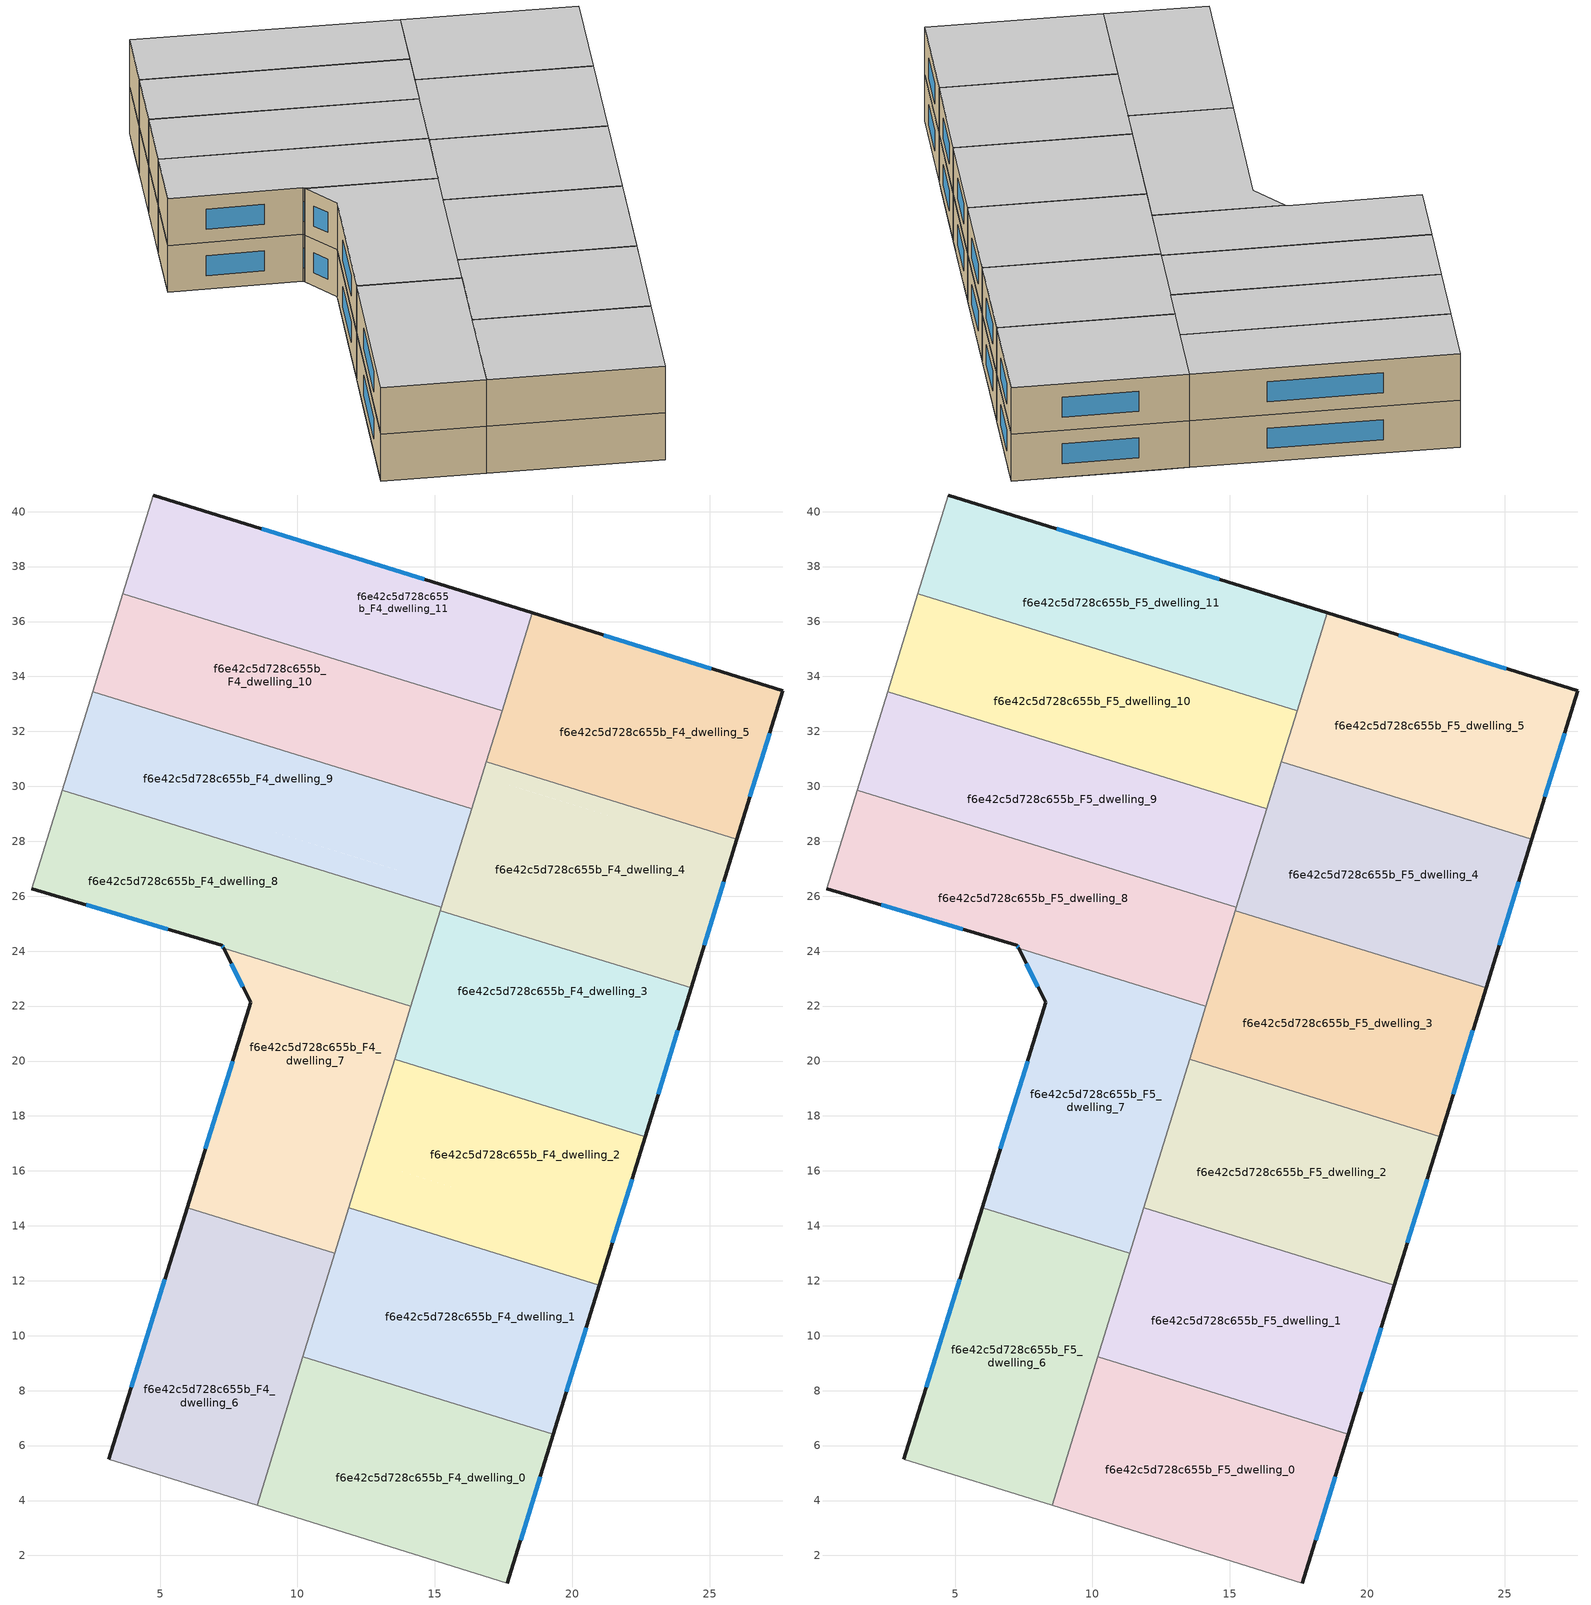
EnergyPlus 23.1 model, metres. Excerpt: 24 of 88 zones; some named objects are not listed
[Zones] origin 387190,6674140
f6e42c5d728c655b_F4_dwelling_0
 floor to f6e42c5d728c655b_F3_dwelling_1 (EU_floor_Construction): 19.32,6.42 17.64,1 10.4,3.25 12.07,8.66 z12
 floor adiabatic (EU_floor_Construction): 12.07,8.66 10.4,3.25 8.53,3.83 10.19,9.24 z12
 wall outside (EU_wall_Construction): 17.64,1 19.32,6.42 z12:15
 wall adiabatic (EU_wall_Construction): 8.53,3.83 17.64,1 z12:15
 wall to f6e42c5d728c655b_F4_dwelling_1 (EU_wall_Construction): 19.32,6.42 10.19,9.24 z12:15
 wall to f6e42c5d728c655b_F4_dwelling_6 (EU_wall_Construction): 10.19,9.24 8.53,3.83 z12:15
 window (EU_Window_Construction): 18.12,2.55 18.84,4.87 z12.86:14.14
f6e42c5d728c655b_F4_dwelling_1
 floor to f6e42c5d728c655b_F3_dwelling_3 (EU_floor_Construction): 20.99,11.84 19.59,7.3 12.34,9.53 13.74,14.07 z12
 floor to f6e42c5d728c655b_F3_dwelling_1 (EU_floor_Construction): 19.59,7.3 19.32,6.42 12.07,8.66 12.34,9.53 z12
 floor adiabatic (EU_floor_Construction): 13.74,14.07 12.34,9.53 12.07,8.66 10.19,9.24 11.86,14.65 z12
 wall outside (EU_wall_Construction): 19.32,6.42 20.99,11.84 z12:15
 wall to f6e42c5d728c655b_F4_dwelling_2 (EU_wall_Construction): 20.99,11.84 11.86,14.65 z12:15
 wall to f6e42c5d728c655b_F4_dwelling_7 (EU_wall_Construction): 11.86,14.65 11.36,13.01 z12:15
 wall to f6e42c5d728c655b_F4_dwelling_6 (EU_wall_Construction): 11.36,13.01 10.19,9.24 z12:15
 window (EU_Window_Construction): 19.79,7.97 20.51,10.29 z12.86:14.14
f6e42c5d728c655b_F4_dwelling_10
 floor to f6e42c5d728c655b_F3_dwelling_9 (EU_floor_Construction): 15.11,33.48 14.37,31.08 2.91,34.62 3.65,37.01 z12
 floor to f6e42c5d728c655b_F3_dwelling_10 (EU_floor_Construction): 16.71,30.36 16.35,29.18 14.01,29.9 14.37,31.08 z12
 floor to f6e42c5d728c655b_F3_dwelling_7 (EU_floor_Construction): 14.37,31.08 14.01,29.9 2.54,33.44 2.91,34.62 z12
 floor to f6e42c5d728c655b_F3_dwelling_11 (EU_floor_Construction): 17.45,32.75 16.71,30.36 14.37,31.08 15.11,33.48 z12
 wall to f6e42c5d728c655b_F4_dwelling_9 (EU_wall_Construction): 2.54,33.44 16.35,29.18 z12:15
 wall adiabatic (EU_wall_Construction): 3.65,37.01 2.54,33.44 z12:15
 wall to f6e42c5d728c655b_F4_dwelling_11 (EU_wall_Construction): 17.45,32.75 3.65,37.01 z12:15
 wall to f6e42c5d728c655b_F4_dwelling_5 (EU_wall_Construction): 16.88,30.89 17.45,32.75 z12:15
 wall to f6e42c5d728c655b_F4_dwelling_4 (EU_wall_Construction): 16.35,29.18 16.88,30.89 z12:15
f6e42c5d728c655b_F4_dwelling_11
 floor to f6e42c5d728c655b_F3_dwelling_11 (EU_floor_Construction): 18.55,36.32 17.45,32.75 15.11,33.48 15.6,35.05 4.13,38.59 4.75,40.61 z12
 floor to f6e42c5d728c655b_F3_dwelling_9 (EU_floor_Construction): 15.6,35.05 15.11,33.48 3.65,37.01 4.13,38.59 z12
 wall outside (EU_wall_Construction): 18.55,36.32 4.75,40.61 z12:15
 wall adiabatic (EU_wall_Construction): 4.75,40.61 3.65,37.01 z12:15
 wall to f6e42c5d728c655b_F4_dwelling_5 (EU_wall_Construction): 17.45,32.75 18.55,36.32 z12:15
 window (EU_Window_Construction): 14.61,37.54 8.7,39.38 z12.86:14.14
f6e42c5d728c655b_F4_dwelling_2
 floor to f6e42c5d728c655b_F3_dwelling_5 (EU_floor_Construction): 22.66,17.25 21.53,13.59 13.93,15.93 15.06,19.59 z12
 floor to f6e42c5d728c655b_F3_dwelling_3 (EU_floor_Construction): 21.53,13.59 20.99,11.84 13.74,14.07 14.28,15.82 z12
 floor to f6e42c5d728c655b_F3_dwelling_2 (EU_floor_Construction): 14.28,15.82 13.74,14.07 11.86,14.65 12.4,16.4 z12
 floor adiabatic (EU_floor_Construction): 15.06,19.59 13.93,15.93 12.4,16.4 13.53,20.06 z12
 wall outside (EU_wall_Construction): 20.99,11.84 22.66,17.25 z12:15
 wall to f6e42c5d728c655b_F4_dwelling_3 (EU_wall_Construction): 22.66,17.25 13.53,20.06 z12:15
 wall to f6e42c5d728c655b_F4_dwelling_7 (EU_wall_Construction): 13.53,20.06 11.86,14.65 z12:15
 window (EU_Window_Construction): 21.46,13.38 22.18,15.7 z12.86:14.14
f6e42c5d728c655b_F4_dwelling_3
 floor to f6e42c5d728c655b_F3_dwelling_8 (EU_floor_Construction): 24.33,22.66 23.38,19.59 14.26,22.4 15.21,25.48 z12
 floor to f6e42c5d728c655b_F3_dwelling_5 (EU_floor_Construction): 23.38,19.59 22.66,17.25 15.06,19.59 15.78,21.93 z12
 floor to f6e42c5d728c655b_F3_dwelling_4 (EU_floor_Construction): 15.78,21.93 15.06,19.59 13.53,20.06 14.26,22.4 z12
 wall outside (EU_wall_Construction): 22.66,17.25 24.33,22.66 z12:15
 wall to f6e42c5d728c655b_F4_dwelling_8 (EU_wall_Construction): 15.21,25.48 14.13,22 z12:15
 wall to f6e42c5d728c655b_F4_dwelling_4 (EU_wall_Construction): 24.33,22.66 15.21,25.48 z12:15
 wall to f6e42c5d728c655b_F4_dwelling_7 (EU_wall_Construction): 14.13,22 13.53,20.06 z12:15
 window (EU_Window_Construction): 23.13,18.8 23.85,21.12 z12.86:14.14
f6e42c5d728c655b_F4_dwelling_4
 floor to f6e42c5d728c655b_F3_dwelling_10 (EU_floor_Construction): 25.83,27.54 24.6,23.56 15.48,26.38 16.71,30.36 z12
 floor to f6e42c5d728c655b_F3_dwelling_8 (EU_floor_Construction): 24.6,23.56 24.33,22.66 15.21,25.48 15.48,26.38 z12
 floor to f6e42c5d728c655b_F3_dwelling_11 (EU_floor_Construction): 18.33,30.44 18.17,29.91 16.71,30.36 16.88,30.89 z12
 floor adiabatic (EU_floor_Construction): 26,28.08 25.83,27.54 18.17,29.91 18.33,30.44 z12
 wall outside (EU_wall_Construction): 24.33,22.66 26,28.08 z12:15
 wall to f6e42c5d728c655b_F4_dwelling_5 (EU_wall_Construction): 26,28.08 16.88,30.89 z12:15
 wall to f6e42c5d728c655b_F4_dwelling_9 (EU_wall_Construction): 16.35,29.18 15.24,25.6 z12:15
 wall to f6e42c5d728c655b_F4_dwelling_8 (EU_wall_Construction): 15.24,25.6 15.2,25.48 z12:15
 window (EU_Window_Construction): 24.8,24.21 25.52,26.53 z12.86:14.14
f6e42c5d728c655b_F4_dwelling_5
 floor adiabatic (EU_floor_Construction): 27.66,33.48 26,28.08 18.33,30.44 20,35.86 z12
 floor to f6e42c5d728c655b_F3_dwelling_11 (EU_floor_Construction): 20,35.86 18.33,30.44 16.88,30.89 18.55,36.32 z12
 wall outside (EU_wall_Construction): 26,28.08 27.66,33.48 18.55,36.32 z12:15
 window (EU_Window_Construction): 25.06,34.29 21.15,35.5 / 26.47,29.62 27.19,31.94 z12.86:14.14
f6e42c5d728c655b_F4_dwelling_6
 floor to f6e42c5d728c655b_F3_dwelling_0 (EU_floor_Construction): 10.46,10.11 8.53,3.83 3.14,5.51 5.08,11.77 z12
 floor to f6e42c5d728c655b_F3_dwelling_2 (EU_floor_Construction): 11.36,13.01 10.46,10.11 5.08,11.77 5.98,14.67 z12
 wall outside (EU_wall_Construction): 5.98,14.67 3.14,5.51 z12:15
 wall adiabatic (EU_wall_Construction): 3.14,5.51 8.53,3.83 z12:15
 wall to f6e42c5d728c655b_F4_dwelling_7 (EU_wall_Construction): 11.36,13.01 5.98,14.67 z12:15
 window (EU_Window_Construction): 5.17,12.05 3.95,8.13 z12.86:14.14
f6e42c5d728c655b_F4_dwelling_7
 floor to f6e42c5d728c655b_F3_dwelling_2 (EU_floor_Construction): 12.4,16.4 11.36,13.01 5.98,14.67 7.03,18.06 z12
 floor to f6e42c5d728c655b_F3_dwelling_4 (EU_floor_Construction): 14.13,22 12.4,16.4 7.03,18.06 8.3,22.13 7.31,24.1 z12
 wall outside (EU_wall_Construction): 7.31,24.1 8.3,22.13 5.98,14.67 z12:15
 wall to f6e42c5d728c655b_F4_dwelling_8 (EU_wall_Construction): 14.13,22 7.31,24.1 z12:15
 window (EU_Window_Construction): 7.64,20 6.64,16.8 / 7.59,23.54 8.02,22.7 z12.86:14.14
f6e42c5d728c655b_F4_dwelling_8
 floor to f6e42c5d728c655b_F3_dwelling_6 (EU_floor_Construction): 12.57,26.42 11.58,23.23 7.05,24.62 7.25,24.22 0.33,26.27 1.44,29.86 z12
 floor to f6e42c5d728c655b_F3_dwelling_8 (EU_floor_Construction): 15.24,25.6 14.26,22.4 11.58,23.23 12.57,26.42 z12
 floor to f6e42c5d728c655b_F3_dwelling_4 (EU_floor_Construction): 14.26,22.4 14.13,22 7.31,24.1 7.05,24.62 z12
 wall outside (EU_wall_Construction): 0.33,26.27 7.25,24.22 7.31,24.1 z12:15
 wall adiabatic (EU_wall_Construction): 1.44,29.86 0.33,26.27 z12:15
 wall to f6e42c5d728c655b_F4_dwelling_9 (EU_wall_Construction): 15.24,25.6 1.44,29.86 z12:15
 window (EU_Window_Construction): 7.27,24.18 7.29,24.14 / 2.31,25.68 5.27,24.8 z12.86:14.14
f6e42c5d728c655b_F4_dwelling_9
 floor to f6e42c5d728c655b_F3_dwelling_6 (EU_floor_Construction): 12.81,27.2 12.57,26.42 1.44,29.86 1.68,30.64 z12
 floor to f6e42c5d728c655b_F3_dwelling_7 (EU_floor_Construction): 14.01,29.9 13.14,27.1 1.68,30.64 2.54,33.44 z12
 floor to f6e42c5d728c655b_F3_dwelling_10 (EU_floor_Construction): 16.35,29.18 15.48,26.38 13.14,27.1 14.01,29.9 z12
 floor to f6e42c5d728c655b_F3_dwelling_8 (EU_floor_Construction): 15.48,26.38 15.24,25.6 12.57,26.42 12.81,27.2 z12
 wall adiabatic (EU_wall_Construction): 2.54,33.44 1.44,29.86 z12:15
f6e42c5d728c655b_F5_dwelling_0
 floor to f6e42c5d728c655b_F4_dwelling_0 (EU_floor_Construction): 19.32,6.42 17.64,1 8.53,3.83 10.19,9.24 z15
 wall outside (EU_wall_Construction): 17.64,1 19.32,6.42 z15:18
 wall adiabatic (EU_wall_Construction): 8.53,3.83 17.64,1 z15:18
 wall to f6e42c5d728c655b_F5_dwelling_1 (EU_wall_Construction): 19.32,6.42 10.19,9.24 z15:18
 wall to f6e42c5d728c655b_F5_dwelling_6 (EU_wall_Construction): 10.19,9.24 8.53,3.83 z15:18
 window (EU_Window_Construction): 18.12,2.55 18.84,4.87 z15.86:17.14
 ceiling to f6e42c5d728c655b_F6_dwelling_0 (EU_floor_Construction): 17.64,1 19.32,6.42 10.19,9.24 8.53,3.83 z18
f6e42c5d728c655b_F5_dwelling_1
 floor to f6e42c5d728c655b_F4_dwelling_1 (EU_floor_Construction): 20.99,11.84 19.32,6.42 10.19,9.24 11.86,14.65 z15
 wall outside (EU_wall_Construction): 19.32,6.42 20.99,11.84 z15:18
 wall to f6e42c5d728c655b_F5_dwelling_2 (EU_wall_Construction): 20.99,11.84 11.86,14.65 z15:18
 wall to f6e42c5d728c655b_F5_dwelling_7 (EU_wall_Construction): 11.86,14.65 11.36,13.01 z15:18
 wall to f6e42c5d728c655b_F5_dwelling_6 (EU_wall_Construction): 11.36,13.01 10.19,9.24 z15:18
 window (EU_Window_Construction): 19.79,7.97 20.51,10.29 z15.86:17.14
 ceiling to f6e42c5d728c655b_F6_dwelling_1 (EU_floor_Construction): 19.32,6.42 20.99,11.84 11.86,14.65 10.19,9.24 z18
f6e42c5d728c655b_F5_dwelling_10
 floor to f6e42c5d728c655b_F4_dwelling_10 (EU_floor_Construction): 17.45,32.75 16.35,29.18 2.54,33.44 3.65,37.01 z15
 wall to f6e42c5d728c655b_F5_dwelling_9 (EU_wall_Construction): 2.54,33.44 16.35,29.18 z15:18
 wall adiabatic (EU_wall_Construction): 3.65,37.01 2.54,33.44 z15:18
 wall to f6e42c5d728c655b_F5_dwelling_11 (EU_wall_Construction): 17.45,32.75 3.65,37.01 z15:18
 wall to f6e42c5d728c655b_F5_dwelling_5 (EU_wall_Construction): 16.88,30.89 17.45,32.75 z15:18
 wall to f6e42c5d728c655b_F5_dwelling_4 (EU_wall_Construction): 16.35,29.18 16.88,30.89 z15:18
 ceiling to f6e42c5d728c655b_F6_dwelling_10 (EU_floor_Construction): 16.35,29.18 17.45,32.75 3.65,37.01 2.54,33.44 z18
f6e42c5d728c655b_F5_dwelling_11
 floor to f6e42c5d728c655b_F4_dwelling_11 (EU_floor_Construction): 18.55,36.32 17.45,32.75 3.65,37.01 4.75,40.61 z15
 wall outside (EU_wall_Construction): 18.55,36.32 4.75,40.61 z15:18
 wall adiabatic (EU_wall_Construction): 4.75,40.61 3.65,37.01 z15:18
 wall to f6e42c5d728c655b_F5_dwelling_5 (EU_wall_Construction): 17.45,32.75 18.55,36.32 z15:18
 window (EU_Window_Construction): 14.61,37.54 8.7,39.38 z15.86:17.14
 ceiling to f6e42c5d728c655b_F6_dwelling_11 (EU_floor_Construction): 17.45,32.75 18.55,36.32 4.75,40.61 3.65,37.01 z18
f6e42c5d728c655b_F5_dwelling_2
 floor to f6e42c5d728c655b_F4_dwelling_2 (EU_floor_Construction): 22.66,17.25 20.99,11.84 11.86,14.65 13.53,20.06 z15
 wall outside (EU_wall_Construction): 20.99,11.84 22.66,17.25 z15:18
 wall to f6e42c5d728c655b_F5_dwelling_3 (EU_wall_Construction): 22.66,17.25 13.53,20.06 z15:18
 wall to f6e42c5d728c655b_F5_dwelling_7 (EU_wall_Construction): 13.53,20.06 11.86,14.65 z15:18
 window (EU_Window_Construction): 21.46,13.38 22.18,15.7 z15.86:17.14
 ceiling to f6e42c5d728c655b_F6_dwelling_2 (EU_floor_Construction): 20.99,11.84 22.66,17.25 13.53,20.06 11.86,14.65 z18
f6e42c5d728c655b_F5_dwelling_3
 floor to f6e42c5d728c655b_F4_dwelling_3 (EU_floor_Construction): 24.33,22.66 22.66,17.25 13.53,20.06 15.21,25.48 z15
 wall outside (EU_wall_Construction): 22.66,17.25 24.33,22.66 z15:18
 wall to f6e42c5d728c655b_F5_dwelling_8 (EU_wall_Construction): 15.21,25.48 14.13,22 z15:18
 wall to f6e42c5d728c655b_F5_dwelling_4 (EU_wall_Construction): 24.33,22.66 15.21,25.48 z15:18
 wall to f6e42c5d728c655b_F5_dwelling_7 (EU_wall_Construction): 14.13,22 13.53,20.06 z15:18
 window (EU_Window_Construction): 23.13,18.8 23.85,21.12 z15.86:17.14
 ceiling to f6e42c5d728c655b_F6_dwelling_3 (EU_floor_Construction): 22.66,17.25 24.33,22.66 15.21,25.48 13.53,20.06 z18
f6e42c5d728c655b_F5_dwelling_4
 floor to f6e42c5d728c655b_F4_dwelling_4 (EU_floor_Construction): 26,28.08 24.33,22.66 15.21,25.48 16.88,30.89 z15
 wall outside (EU_wall_Construction): 24.33,22.66 26,28.08 z15:18
 wall to f6e42c5d728c655b_F5_dwelling_5 (EU_wall_Construction): 26,28.08 16.88,30.89 z15:18
 wall to f6e42c5d728c655b_F5_dwelling_9 (EU_wall_Construction): 16.35,29.18 15.24,25.6 z15:18
 wall to f6e42c5d728c655b_F5_dwelling_8 (EU_wall_Construction): 15.24,25.6 15.2,25.48 z15:18
 window (EU_Window_Construction): 24.8,24.21 25.52,26.53 z15.86:17.14
 ceiling to f6e42c5d728c655b_F6_dwelling_4 (EU_floor_Construction): 24.33,22.66 26,28.08 16.88,30.89 15.21,25.48 z18
f6e42c5d728c655b_F5_dwelling_5
 floor to f6e42c5d728c655b_F4_dwelling_5 (EU_floor_Construction): 27.66,33.48 26,28.08 16.88,30.89 18.55,36.32 z15
 wall outside (EU_wall_Construction): 26,28.08 27.66,33.48 18.55,36.32 z15:18
 window (EU_Window_Construction): 25.06,34.29 21.15,35.5 / 26.47,29.62 27.19,31.94 z15.86:17.14
 ceiling to f6e42c5d728c655b_F6_dwelling_5 (EU_floor_Construction): 26,28.08 27.66,33.48 18.55,36.32 16.88,30.89 z18
f6e42c5d728c655b_F5_dwelling_6
 floor to f6e42c5d728c655b_F4_dwelling_6 (EU_floor_Construction): 11.36,13.01 8.53,3.83 3.14,5.51 5.98,14.67 z15
 wall outside (EU_wall_Construction): 5.98,14.67 3.14,5.51 z15:18
 wall adiabatic (EU_wall_Construction): 3.14,5.51 8.53,3.83 z15:18
 wall to f6e42c5d728c655b_F5_dwelling_7 (EU_wall_Construction): 11.36,13.01 5.98,14.67 z15:18
 window (EU_Window_Construction): 5.17,12.05 3.95,8.13 z15.86:17.14
 ceiling to f6e42c5d728c655b_F6_dwelling_6 (EU_floor_Construction): 8.53,3.83 11.36,13.01 5.98,14.67 3.14,5.51 z18
f6e42c5d728c655b_F5_dwelling_7
 floor to f6e42c5d728c655b_F4_dwelling_7 (EU_floor_Construction): 14.13,22 11.36,13.01 5.98,14.67 8.3,22.13 7.31,24.1 z15
 wall outside (EU_wall_Construction): 7.31,24.1 8.3,22.13 5.98,14.67 z15:18
 wall to f6e42c5d728c655b_F5_dwelling_8 (EU_wall_Construction): 14.13,22 7.31,24.1 z15:18
 window (EU_Window_Construction): 7.64,20 6.64,16.8 / 7.59,23.54 8.02,22.7 z15.86:17.14
 ceiling to f6e42c5d728c655b_F6_dwelling_7 (EU_floor_Construction): 11.36,13.01 14.13,22 7.31,24.1 8.3,22.13 5.98,14.67 z18
f6e42c5d728c655b_F5_dwelling_8
 floor to f6e42c5d728c655b_F4_dwelling_8 (EU_floor_Construction): 15.24,25.6 14.13,22 7.31,24.1 7.25,24.22 0.33,26.27 1.44,29.86 z15
 wall outside (EU_wall_Construction): 0.33,26.27 7.25,24.22 7.31,24.1 z15:18
 wall adiabatic (EU_wall_Construction): 1.44,29.86 0.33,26.27 z15:18
 wall to f6e42c5d728c655b_F5_dwelling_9 (EU_wall_Construction): 15.24,25.6 1.44,29.86 z15:18
 window (EU_Window_Construction): 7.27,24.18 7.29,24.14 / 2.31,25.68 5.27,24.8 z15.86:17.14
 ceiling to f6e42c5d728c655b_F6_dwelling_8 (EU_floor_Construction): 14.13,22 15.24,25.6 1.44,29.86 0.33,26.27 7.25,24.22 7.31,24.1 z18
f6e42c5d728c655b_F5_dwelling_9
 floor to f6e42c5d728c655b_F4_dwelling_9 (EU_floor_Construction): 16.35,29.18 15.24,25.6 1.44,29.86 2.54,33.44 z15
 wall adiabatic (EU_wall_Construction): 2.54,33.44 1.44,29.86 z15:18
 ceiling to f6e42c5d728c655b_F6_dwelling_9 (EU_floor_Construction): 15.24,25.6 16.35,29.18 2.54,33.44 1.44,29.86 z18
[Building]
EU S2 Campaign: North Axis=0; Terrain=City; Solar Distribution=FullExterior
[Site:Location]
Helsinki-Vantaa.AP: Latitude=60.317; Longitude=24.963; Time Zone=2; Elevation=54.6
[SizingPeriod:WeatherFileDays]
AnnualSizingPeriod: Begin Month=1; Begin Day of Month=1; End Month=12; End Day of Month=31; Day of Week for Start Day=Monday; Use Weather File Daylight Saving Period=No; Use Weather File Rain and Snow Indicators=No
[MATERIAL]
EU_InternalMass_Material: Roughness=MediumRough; Thickness=0.1; Conductivity=1; Density=1800; Specific Heat=900; Thermal Absorptance=0.9; Solar Absorptance=0.7; Visible Absorptance=0.7
[MATERIAL:NOMASS] Roughness=MediumRough; Thermal Absorptance=0.9; Solar Absorptance=0.7; Visible Absorptance=0.7
Name | Thermal Resistance
EU_wall_NoMass | 1.10183
EU_floor_NoMass | 1.70606
[WINDOWMATERIAL:SIMPLEGLAZINGSYSTEM]
EU_Window_SimpleGlazing: UFactor=3.11035; Solar Heat Gain Coefficient=0.8; Visible Transmittance=0.8
[CONSTRUCTION]
EU_wall_Construction: EU_wall_NoMass
EU_floor_Construction: EU_floor_NoMass
EU_Window_Construction: EU_Window_SimpleGlazing
EU_InternalMass_Construction: EU_InternalMass_Material
[ZONE] Type=1; Multiplier=1; Ceiling Height=autocalculate; Floor Area=autocalculate; Part of Total Floor Area=Yes
Name | Volume
f6e42c5d728c655b_F4_dwelling_0; f6e42c5d728c655b_F5_dwelling_0; f6e42c5d728c655b_F4_dwelling_2; f6e42c5d728c655b_F5_dwelling_2 | 162.248
f6e42c5d728c655b_F4_dwelling_1; f6e42c5d728c655b_F5_dwelling_1; f6e42c5d728c655b_F4_dwelling_4; f6e42c5d728c655b_F5_dwelling_4 | 162.246
f6e42c5d728c655b_F4_dwelling_10; f6e42c5d728c655b_F5_dwelling_10 | 162.27
f6e42c5d728c655b_F4_dwelling_11; f6e42c5d728c655b_F5_dwelling_11 | 162.235
f6e42c5d728c655b_F4_dwelling_3; f6e42c5d728c655b_F5_dwelling_3 | 162.254
f6e42c5d728c655b_F4_dwelling_5; f6e42c5d728c655b_F5_dwelling_5 | 162.252
f6e42c5d728c655b_F4_dwelling_6; f6e42c5d728c655b_F5_dwelling_6 | 162.249
f6e42c5d728c655b_F4_dwelling_7; f6e42c5d728c655b_F5_dwelling_7 | 162.251
f6e42c5d728c655b_F4_dwelling_8; f6e42c5d728c655b_F5_dwelling_8 | 162.24
f6e42c5d728c655b_F4_dwelling_9; f6e42c5d728c655b_F5_dwelling_9 | 162.25
[INTERNALMASS] Construction=EU_InternalMass_Construction
Name | Zone or ZoneList | Surface Area
f6e42c5d728c655b_F4_dwelling_0_EU_InternalMass | f6e42c5d728c655b_F4_dwelling_0 | 54.083
f6e42c5d728c655b_F4_dwelling_1_EU_InternalMass | f6e42c5d728c655b_F4_dwelling_1 | 54.0822
f6e42c5d728c655b_F4_dwelling_2_EU_InternalMass | f6e42c5d728c655b_F4_dwelling_2 | 54.0822
f6e42c5d728c655b_F4_dwelling_3_EU_InternalMass | f6e42c5d728c655b_F4_dwelling_3 | 54.085
f6e42c5d728c655b_F4_dwelling_4_EU_InternalMass | f6e42c5d728c655b_F4_dwelling_4 | 54.0822
f6e42c5d728c655b_F4_dwelling_5_EU_InternalMass | f6e42c5d728c655b_F4_dwelling_5 | 54.0843
f6e42c5d728c655b_F4_dwelling_6_EU_InternalMass | f6e42c5d728c655b_F4_dwelling_6 | 54.0831
f6e42c5d728c655b_F4_dwelling_7_EU_InternalMass | f6e42c5d728c655b_F4_dwelling_7 | 54.0841
f6e42c5d728c655b_F4_dwelling_8_EU_InternalMass | f6e42c5d728c655b_F4_dwelling_8 | 54.0795
f6e42c5d728c655b_F4_dwelling_9_EU_InternalMass | f6e42c5d728c655b_F4_dwelling_9 | 54.0835
f6e42c5d728c655b_F4_dwelling_10_EU_InternalMass | f6e42c5d728c655b_F4_dwelling_10 | 54.0899
f6e42c5d728c655b_F4_dwelling_11_EU_InternalMass | f6e42c5d728c655b_F4_dwelling_11 | 54.0783
f6e42c5d728c655b_F5_dwelling_0_EU_InternalMass | f6e42c5d728c655b_F5_dwelling_0 | 54.083
f6e42c5d728c655b_F5_dwelling_1_EU_InternalMass | f6e42c5d728c655b_F5_dwelling_1 | 54.0822
f6e42c5d728c655b_F5_dwelling_2_EU_InternalMass | f6e42c5d728c655b_F5_dwelling_2 | 54.0822
f6e42c5d728c655b_F5_dwelling_3_EU_InternalMass | f6e42c5d728c655b_F5_dwelling_3 | 54.085
f6e42c5d728c655b_F5_dwelling_4_EU_InternalMass | f6e42c5d728c655b_F5_dwelling_4 | 54.0822
f6e42c5d728c655b_F5_dwelling_5_EU_InternalMass | f6e42c5d728c655b_F5_dwelling_5 | 54.0843
f6e42c5d728c655b_F5_dwelling_6_EU_InternalMass | f6e42c5d728c655b_F5_dwelling_6 | 54.0831
f6e42c5d728c655b_F5_dwelling_7_EU_InternalMass | f6e42c5d728c655b_F5_dwelling_7 | 54.0841
f6e42c5d728c655b_F5_dwelling_8_EU_InternalMass | f6e42c5d728c655b_F5_dwelling_8 | 54.0795
f6e42c5d728c655b_F5_dwelling_9_EU_InternalMass | f6e42c5d728c655b_F5_dwelling_9 | 54.0835
f6e42c5d728c655b_F5_dwelling_10_EU_InternalMass | f6e42c5d728c655b_F5_dwelling_10 | 54.0899
f6e42c5d728c655b_F5_dwelling_11_EU_InternalMass | f6e42c5d728c655b_F5_dwelling_11 | 54.0783
[OTHEREQUIPMENT] Fuel Type=Electricity; Design Level Calculation Method=Watts/Area; Power per Zone Floor Area=1; Fraction Latent=0; Fraction Radiant=0; Fraction Lost=0; Carbon Dioxide Generation Rate=0; EndUse Subcategory=EU_Step8_InternalGains
Name | Zone or ZoneList or Space or SpaceList | Schedule
EU_Step8_InternalGain_f6e42c5d728c655b_F4_dwelling_0_f000 | f6e42c5d728c655b_F4_dwelling_0 | EU_Step8_GainSchedule_f6e42c5d728c655b_F4_dwelling_0_f000
EU_Step8_InternalGain_f6e42c5d728c655b_F4_dwelling_1_f000 | f6e42c5d728c655b_F4_dwelling_1 | EU_Step8_GainSchedule_f6e42c5d728c655b_F4_dwelling_1_f000
EU_Step8_InternalGain_f6e42c5d728c655b_F4_dwelling_2_f000 | f6e42c5d728c655b_F4_dwelling_2 | EU_Step8_GainSchedule_f6e42c5d728c655b_F4_dwelling_2_f000
EU_Step8_InternalGain_f6e42c5d728c655b_F4_dwelling_3_f000 | f6e42c5d728c655b_F4_dwelling_3 | EU_Step8_GainSchedule_f6e42c5d728c655b_F4_dwelling_3_f000
EU_Step8_InternalGain_f6e42c5d728c655b_F4_dwelling_4_f000 | f6e42c5d728c655b_F4_dwelling_4 | EU_Step8_GainSchedule_f6e42c5d728c655b_F4_dwelling_4_f000
EU_Step8_InternalGain_f6e42c5d728c655b_F4_dwelling_5_f000 | f6e42c5d728c655b_F4_dwelling_5 | EU_Step8_GainSchedule_f6e42c5d728c655b_F4_dwelling_5_f000
EU_Step8_InternalGain_f6e42c5d728c655b_F4_dwelling_6_f000 | f6e42c5d728c655b_F4_dwelling_6 | EU_Step8_GainSchedule_f6e42c5d728c655b_F4_dwelling_6_f000
EU_Step8_InternalGain_f6e42c5d728c655b_F4_dwelling_7_f000 | f6e42c5d728c655b_F4_dwelling_7 | EU_Step8_GainSchedule_f6e42c5d728c655b_F4_dwelling_7_f000
EU_Step8_InternalGain_f6e42c5d728c655b_F4_dwelling_8_f000 | f6e42c5d728c655b_F4_dwelling_8 | EU_Step8_GainSchedule_f6e42c5d728c655b_F4_dwelling_8_f000
EU_Step8_InternalGain_f6e42c5d728c655b_F4_dwelling_9_f000 | f6e42c5d728c655b_F4_dwelling_9 | EU_Step8_GainSchedule_f6e42c5d728c655b_F4_dwelling_9_f000
EU_Step8_InternalGain_f6e42c5d728c655b_F4_dwelling_10_f000 | f6e42c5d728c655b_F4_dwelling_10 | EU_Step8_GainSchedule_f6e42c5d728c655b_F4_dwelling_10_f000
EU_Step8_InternalGain_f6e42c5d728c655b_F4_dwelling_11_f000 | f6e42c5d728c655b_F4_dwelling_11 | EU_Step8_GainSchedule_f6e42c5d728c655b_F4_dwelling_11_f000
EU_Step8_InternalGain_f6e42c5d728c655b_F5_dwelling_0_f000 | f6e42c5d728c655b_F5_dwelling_0 | EU_Step8_GainSchedule_f6e42c5d728c655b_F5_dwelling_0_f000
EU_Step8_InternalGain_f6e42c5d728c655b_F5_dwelling_1_f000 | f6e42c5d728c655b_F5_dwelling_1 | EU_Step8_GainSchedule_f6e42c5d728c655b_F5_dwelling_1_f000
EU_Step8_InternalGain_f6e42c5d728c655b_F5_dwelling_2_f000 | f6e42c5d728c655b_F5_dwelling_2 | EU_Step8_GainSchedule_f6e42c5d728c655b_F5_dwelling_2_f000
EU_Step8_InternalGain_f6e42c5d728c655b_F5_dwelling_3_f000 | f6e42c5d728c655b_F5_dwelling_3 | EU_Step8_GainSchedule_f6e42c5d728c655b_F5_dwelling_3_f000
EU_Step8_InternalGain_f6e42c5d728c655b_F5_dwelling_4_f000 | f6e42c5d728c655b_F5_dwelling_4 | EU_Step8_GainSchedule_f6e42c5d728c655b_F5_dwelling_4_f000
EU_Step8_InternalGain_f6e42c5d728c655b_F5_dwelling_5_f000 | f6e42c5d728c655b_F5_dwelling_5 | EU_Step8_GainSchedule_f6e42c5d728c655b_F5_dwelling_5_f000
EU_Step8_InternalGain_f6e42c5d728c655b_F5_dwelling_6_f000 | f6e42c5d728c655b_F5_dwelling_6 | EU_Step8_GainSchedule_f6e42c5d728c655b_F5_dwelling_6_f000
EU_Step8_InternalGain_f6e42c5d728c655b_F5_dwelling_7_f000 | f6e42c5d728c655b_F5_dwelling_7 | EU_Step8_GainSchedule_f6e42c5d728c655b_F5_dwelling_7_f000
EU_Step8_InternalGain_f6e42c5d728c655b_F5_dwelling_8_f000 | f6e42c5d728c655b_F5_dwelling_8 | EU_Step8_GainSchedule_f6e42c5d728c655b_F5_dwelling_8_f000
EU_Step8_InternalGain_f6e42c5d728c655b_F5_dwelling_9_f000 | f6e42c5d728c655b_F5_dwelling_9 | EU_Step8_GainSchedule_f6e42c5d728c655b_F5_dwelling_9_f000
EU_Step8_InternalGain_f6e42c5d728c655b_F5_dwelling_10_f000 | f6e42c5d728c655b_F5_dwelling_10 | EU_Step8_GainSchedule_f6e42c5d728c655b_F5_dwelling_10_f000
EU_Step8_InternalGain_f6e42c5d728c655b_F5_dwelling_11_f000 | f6e42c5d728c655b_F5_dwelling_11 | EU_Step8_GainSchedule_f6e42c5d728c655b_F5_dwelling_11_f000
[ZONEVENTILATION:DESIGNFLOWRATE] Schedule=EU_AlwaysOn; Design Flow Rate Calculation Method=AirChanges/Hour; Air Changes per Hour=0.756316; Ventilation Type=Natural; Fan Pressure Rise=0; Fan Total Efficiency=1; Constant Term Coefficient=1; Temperature Term Coefficient=0; Velocity Term Coefficient=0; Velocity Squared Term Coefficient=0; Minimum Indoor Temperature=-100; Maximum Indoor Temperature=100; Delta Temperature=-100; Minimum Outdoor Temperature=-100; Maximum Outdoor Temperature=100; Maximum Wind Speed=40
Name | Zone or ZoneList or Space or SpaceList
EU_ConstantAir_f6e42c5d728c655b_F4_dwelling_0 | f6e42c5d728c655b_F4_dwelling_0
EU_ConstantAir_f6e42c5d728c655b_F4_dwelling_1 | f6e42c5d728c655b_F4_dwelling_1
EU_ConstantAir_f6e42c5d728c655b_F4_dwelling_2 | f6e42c5d728c655b_F4_dwelling_2
EU_ConstantAir_f6e42c5d728c655b_F4_dwelling_3 | f6e42c5d728c655b_F4_dwelling_3
EU_ConstantAir_f6e42c5d728c655b_F4_dwelling_4 | f6e42c5d728c655b_F4_dwelling_4
EU_ConstantAir_f6e42c5d728c655b_F4_dwelling_5 | f6e42c5d728c655b_F4_dwelling_5
EU_ConstantAir_f6e42c5d728c655b_F4_dwelling_6 | f6e42c5d728c655b_F4_dwelling_6
EU_ConstantAir_f6e42c5d728c655b_F4_dwelling_7 | f6e42c5d728c655b_F4_dwelling_7
EU_ConstantAir_f6e42c5d728c655b_F4_dwelling_8 | f6e42c5d728c655b_F4_dwelling_8
EU_ConstantAir_f6e42c5d728c655b_F4_dwelling_9 | f6e42c5d728c655b_F4_dwelling_9
EU_ConstantAir_f6e42c5d728c655b_F4_dwelling_10 | f6e42c5d728c655b_F4_dwelling_10
EU_ConstantAir_f6e42c5d728c655b_F4_dwelling_11 | f6e42c5d728c655b_F4_dwelling_11
EU_ConstantAir_f6e42c5d728c655b_F5_dwelling_0 | f6e42c5d728c655b_F5_dwelling_0
EU_ConstantAir_f6e42c5d728c655b_F5_dwelling_1 | f6e42c5d728c655b_F5_dwelling_1
EU_ConstantAir_f6e42c5d728c655b_F5_dwelling_2 | f6e42c5d728c655b_F5_dwelling_2
EU_ConstantAir_f6e42c5d728c655b_F5_dwelling_3 | f6e42c5d728c655b_F5_dwelling_3
EU_ConstantAir_f6e42c5d728c655b_F5_dwelling_4 | f6e42c5d728c655b_F5_dwelling_4
EU_ConstantAir_f6e42c5d728c655b_F5_dwelling_5 | f6e42c5d728c655b_F5_dwelling_5
EU_ConstantAir_f6e42c5d728c655b_F5_dwelling_6 | f6e42c5d728c655b_F5_dwelling_6
EU_ConstantAir_f6e42c5d728c655b_F5_dwelling_7 | f6e42c5d728c655b_F5_dwelling_7
EU_ConstantAir_f6e42c5d728c655b_F5_dwelling_8 | f6e42c5d728c655b_F5_dwelling_8
EU_ConstantAir_f6e42c5d728c655b_F5_dwelling_9 | f6e42c5d728c655b_F5_dwelling_9
EU_ConstantAir_f6e42c5d728c655b_F5_dwelling_10 | f6e42c5d728c655b_F5_dwelling_10
EU_ConstantAir_f6e42c5d728c655b_F5_dwelling_11 | f6e42c5d728c655b_F5_dwelling_11
[HVACTEMPLATE:ZONE:IDEALLOADSAIRSYSTEM] System Availability Schedule=EU_AlwaysOn; Maximum Heating Supply Air Temperature=50; Minimum Cooling Supply Air Temperature=13; Maximum Heating Supply Air Humidity Ratio=0.0156; Minimum Cooling Supply Air Humidity Ratio=0.0077; Heating Limit=NoLimit; Cooling Limit=NoLimit; Heating Availability Schedule=EU_AlwaysOn; Cooling Availability Schedule=EU_CoolingOff; Dehumidification Control Type=ConstantSensibleHeatRatio; Cooling Sensible Heat Ratio=0.7; Dehumidification Setpoint=60; Humidification Control Type=None; Humidification Setpoint=30; Outdoor Air Method=None; Outdoor Air Flow Rate per Person=0.00944; Outdoor Air Flow Rate per Zone Floor Area=0; Outdoor Air Flow Rate per Zone=0; Demand Controlled Ventilation Type=None; Outdoor Air Economizer Type=NoEconomizer; Heat Recovery Type=None; Sensible Heat Recovery Effectiveness=0.7; Latent Heat Recovery Effectiveness=0.65
Name | Template Thermostat
f6e42c5d728c655b_F4_dwelling_0 | EU_HeatOnly_f6e42c5d728c655b_F4_dwelling_0
f6e42c5d728c655b_F4_dwelling_1 | EU_HeatOnly_f6e42c5d728c655b_F4_dwelling_1
f6e42c5d728c655b_F4_dwelling_2 | EU_HeatOnly_f6e42c5d728c655b_F4_dwelling_2
f6e42c5d728c655b_F4_dwelling_3 | EU_HeatOnly_f6e42c5d728c655b_F4_dwelling_3
f6e42c5d728c655b_F4_dwelling_4 | EU_HeatOnly_f6e42c5d728c655b_F4_dwelling_4
f6e42c5d728c655b_F4_dwelling_5 | EU_HeatOnly_f6e42c5d728c655b_F4_dwelling_5
f6e42c5d728c655b_F4_dwelling_6 | EU_HeatOnly_f6e42c5d728c655b_F4_dwelling_6
f6e42c5d728c655b_F4_dwelling_7 | EU_HeatOnly_f6e42c5d728c655b_F4_dwelling_7
f6e42c5d728c655b_F4_dwelling_8 | EU_HeatOnly_f6e42c5d728c655b_F4_dwelling_8
f6e42c5d728c655b_F4_dwelling_9 | EU_HeatOnly_f6e42c5d728c655b_F4_dwelling_9
f6e42c5d728c655b_F4_dwelling_10 | EU_HeatOnly_f6e42c5d728c655b_F4_dwelling_10
f6e42c5d728c655b_F4_dwelling_11 | EU_HeatOnly_f6e42c5d728c655b_F4_dwelling_11
f6e42c5d728c655b_F5_dwelling_0 | EU_HeatOnly_f6e42c5d728c655b_F5_dwelling_0
f6e42c5d728c655b_F5_dwelling_1 | EU_HeatOnly_f6e42c5d728c655b_F5_dwelling_1
f6e42c5d728c655b_F5_dwelling_2 | EU_HeatOnly_f6e42c5d728c655b_F5_dwelling_2
f6e42c5d728c655b_F5_dwelling_3 | EU_HeatOnly_f6e42c5d728c655b_F5_dwelling_3
f6e42c5d728c655b_F5_dwelling_4 | EU_HeatOnly_f6e42c5d728c655b_F5_dwelling_4
f6e42c5d728c655b_F5_dwelling_5 | EU_HeatOnly_f6e42c5d728c655b_F5_dwelling_5
f6e42c5d728c655b_F5_dwelling_6 | EU_HeatOnly_f6e42c5d728c655b_F5_dwelling_6
f6e42c5d728c655b_F5_dwelling_7 | EU_HeatOnly_f6e42c5d728c655b_F5_dwelling_7
f6e42c5d728c655b_F5_dwelling_8 | EU_HeatOnly_f6e42c5d728c655b_F5_dwelling_8
f6e42c5d728c655b_F5_dwelling_9 | EU_HeatOnly_f6e42c5d728c655b_F5_dwelling_9
f6e42c5d728c655b_F5_dwelling_10 | EU_HeatOnly_f6e42c5d728c655b_F5_dwelling_10
f6e42c5d728c655b_F5_dwelling_11 | EU_HeatOnly_f6e42c5d728c655b_F5_dwelling_11
[SIZING:ZONE] Zone Cooling Design Supply Air Temperature Input Method=SupplyAirTemperature; Zone Cooling Design Supply Air Temperature=13; Zone Heating Design Supply Air Temperature Input Method=SupplyAirTemperature; Zone Heating Design Supply Air Temperature=50; Zone Cooling Design Supply Air Humidity Ratio=0.008; Zone Heating Design Supply Air Humidity Ratio=0.008; Cooling Design Air Flow Method=DesignDay; Cooling Design Air Flow Rate=0; Cooling Minimum Air Flow per Zone Floor Area=0.000762; Cooling Minimum Air Flow=0; Cooling Minimum Air Flow Fraction=0.2; Heating Design Air Flow Method=DesignDay; Heating Design Air Flow Rate=0; Heating Maximum Air Flow per Zone Floor Area=0.002032; Heating Maximum Air Flow=0.141576; Heating Maximum Air Flow Fraction=0.3; Account for Dedicated Outdoor Air System=No; Dedicated Outdoor Air System Control Strategy=NeutralSupplyAir; Dedicated Outdoor Air Low Setpoint Temperature for Design=autosize; Dedicated Outdoor Air High Setpoint Temperature for Design=autosize; Zone Load Sizing Method=Sensible Load Only No Latent Load; Zone Latent Cooling Design Supply Air Humidity Ratio Input Method=HumidityRatioDifference; Zone Cooling Design Supply Air Humidity Ratio Difference=0.005; Zone Latent Heating Design Supply Air Humidity Ratio Input Method=HumidityRatioDifference; Zone Humidification Design Supply Air Humidity Ratio Difference=0.005
f6e42c5d728c655b_F4_dwelling_0; f6e42c5d728c655b_F4_dwelling_1; f6e42c5d728c655b_F4_dwelling_2; f6e42c5d728c655b_F4_dwelling_3; f6e42c5d728c655b_F4_dwelling_4; f6e42c5d728c655b_F4_dwelling_5; f6e42c5d728c655b_F4_dwelling_6; f6e42c5d728c655b_F4_dwelling_7; f6e42c5d728c655b_F4_dwelling_8; f6e42c5d728c655b_F4_dwelling_9; f6e42c5d728c655b_F4_dwelling_10; f6e42c5d728c655b_F4_dwelling_11; f6e42c5d728c655b_F5_dwelling_0; f6e42c5d728c655b_F5_dwelling_1; f6e42c5d728c655b_F5_dwelling_2; f6e42c5d728c655b_F5_dwelling_3; f6e42c5d728c655b_F5_dwelling_4; f6e42c5d728c655b_F5_dwelling_5; f6e42c5d728c655b_F5_dwelling_6; f6e42c5d728c655b_F5_dwelling_7; f6e42c5d728c655b_F5_dwelling_8; f6e42c5d728c655b_F5_dwelling_9; f6e42c5d728c655b_F5_dwelling_10; f6e42c5d728c655b_F5_dwelling_11
[SCHEDULE:CONSTANT]
Name | Hourly Value
EU_AlwaysOn | 1
EU_CoolingOff | 0
[SCHEDULE:FILE] Column Number=1; Rows to Skip at Top=0; Number of Hours of Data=8760; Column Separator=Comma; Interpolate to Timestep=No; Minutes per Item=60; Adjust Schedule for Daylight Savings=Yes
Name | File
EU_Step8_GainSchedule_f6e42c5d728c655b_F4_dwelling_0_f000 | ../../schedules/f6e42c5d728c655b/f6e42c5d728c655b_F4_dwelling_0_f000_gain.csv
EU_Step8_GainSchedule_f6e42c5d728c655b_F4_dwelling_1_f000 | ../../schedules/f6e42c5d728c655b/f6e42c5d728c655b_F4_dwelling_1_f000_gain.csv
EU_Step8_GainSchedule_f6e42c5d728c655b_F4_dwelling_2_f000 | ../../schedules/f6e42c5d728c655b/f6e42c5d728c655b_F4_dwelling_2_f000_gain.csv
EU_Step8_GainSchedule_f6e42c5d728c655b_F4_dwelling_3_f000 | ../../schedules/f6e42c5d728c655b/f6e42c5d728c655b_F4_dwelling_3_f000_gain.csv
EU_Step8_GainSchedule_f6e42c5d728c655b_F4_dwelling_4_f000 | ../../schedules/f6e42c5d728c655b/f6e42c5d728c655b_F4_dwelling_4_f000_gain.csv
EU_Step8_GainSchedule_f6e42c5d728c655b_F4_dwelling_5_f000 | ../../schedules/f6e42c5d728c655b/f6e42c5d728c655b_F4_dwelling_5_f000_gain.csv
EU_Step8_GainSchedule_f6e42c5d728c655b_F4_dwelling_6_f000 | ../../schedules/f6e42c5d728c655b/f6e42c5d728c655b_F4_dwelling_6_f000_gain.csv
EU_Step8_GainSchedule_f6e42c5d728c655b_F4_dwelling_7_f000 | ../../schedules/f6e42c5d728c655b/f6e42c5d728c655b_F4_dwelling_7_f000_gain.csv
EU_Step8_GainSchedule_f6e42c5d728c655b_F4_dwelling_8_f000 | ../../schedules/f6e42c5d728c655b/f6e42c5d728c655b_F4_dwelling_8_f000_gain.csv
EU_Step8_GainSchedule_f6e42c5d728c655b_F4_dwelling_9_f000 | ../../schedules/f6e42c5d728c655b/f6e42c5d728c655b_F4_dwelling_9_f000_gain.csv
EU_Step8_GainSchedule_f6e42c5d728c655b_F4_dwelling_10_f000 | ../../schedules/f6e42c5d728c655b/f6e42c5d728c655b_F4_dwelling_10_f000_gain.csv
EU_Step8_GainSchedule_f6e42c5d728c655b_F4_dwelling_11_f000 | ../../schedules/f6e42c5d728c655b/f6e42c5d728c655b_F4_dwelling_11_f000_gain.csv
EU_Step8_GainSchedule_f6e42c5d728c655b_F5_dwelling_0_f000 | ../../schedules/f6e42c5d728c655b/f6e42c5d728c655b_F5_dwelling_0_f000_gain.csv
EU_Step8_GainSchedule_f6e42c5d728c655b_F5_dwelling_1_f000 | ../../schedules/f6e42c5d728c655b/f6e42c5d728c655b_F5_dwelling_1_f000_gain.csv
EU_Step8_GainSchedule_f6e42c5d728c655b_F5_dwelling_2_f000 | ../../schedules/f6e42c5d728c655b/f6e42c5d728c655b_F5_dwelling_2_f000_gain.csv
EU_Step8_GainSchedule_f6e42c5d728c655b_F5_dwelling_3_f000 | ../../schedules/f6e42c5d728c655b/f6e42c5d728c655b_F5_dwelling_3_f000_gain.csv
EU_Step8_GainSchedule_f6e42c5d728c655b_F5_dwelling_4_f000 | ../../schedules/f6e42c5d728c655b/f6e42c5d728c655b_F5_dwelling_4_f000_gain.csv
EU_Step8_GainSchedule_f6e42c5d728c655b_F5_dwelling_5_f000 | ../../schedules/f6e42c5d728c655b/f6e42c5d728c655b_F5_dwelling_5_f000_gain.csv
EU_Step8_GainSchedule_f6e42c5d728c655b_F5_dwelling_6_f000 | ../../schedules/f6e42c5d728c655b/f6e42c5d728c655b_F5_dwelling_6_f000_gain.csv
EU_Step8_GainSchedule_f6e42c5d728c655b_F5_dwelling_7_f000 | ../../schedules/f6e42c5d728c655b/f6e42c5d728c655b_F5_dwelling_7_f000_gain.csv
EU_Step8_GainSchedule_f6e42c5d728c655b_F5_dwelling_8_f000 | ../../schedules/f6e42c5d728c655b/f6e42c5d728c655b_F5_dwelling_8_f000_gain.csv
EU_Step8_GainSchedule_f6e42c5d728c655b_F5_dwelling_9_f000 | ../../schedules/f6e42c5d728c655b/f6e42c5d728c655b_F5_dwelling_9_f000_gain.csv
EU_Step8_GainSchedule_f6e42c5d728c655b_F5_dwelling_10_f000 | ../../schedules/f6e42c5d728c655b/f6e42c5d728c655b_F5_dwelling_10_f000_gain.csv
EU_Step8_GainSchedule_f6e42c5d728c655b_F5_dwelling_11_f000 | ../../schedules/f6e42c5d728c655b/f6e42c5d728c655b_F5_dwelling_11_f000_gain.csv
